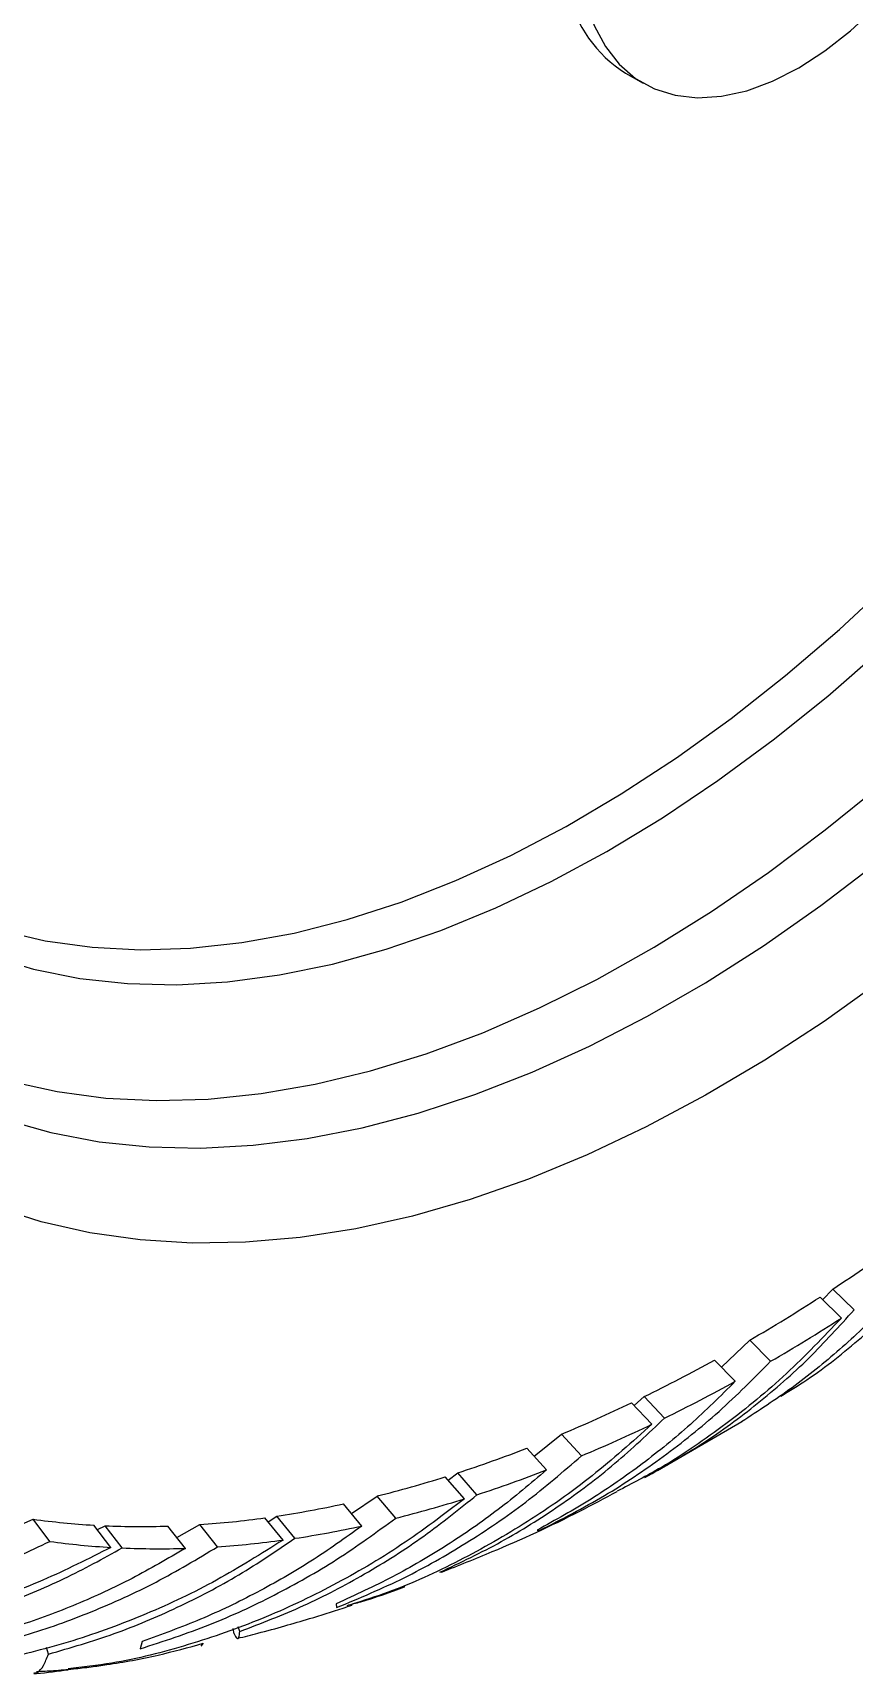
# Model space of a CAD drawing. Header units: millimetres. Extents: x 0 to 597, y 0 to 420.
# Drawn here: x 408.62 to 413.02, y 39.24 to 48.05 of the extents above; entities that cross this region are included whole.
import ezdxf

# ---------------------------------------------------------------- set-up
doc = ezdxf.new("R2010")
doc.units = ezdxf.units.MM

msp = doc.modelspace()

# ---------------------------------------------------------------- linework, layer by layer
at = {"color": 7, "linetype": 'Continuous', "lineweight": 25}
for p, q in [((411.7954, 47.8375), (411.8897, 47.7831)), ((412.8507, 41.2587), (412.9055, 41.3159)), ((413.0203, 41.204), (412.9055, 41.3159)), ((412.9517, 41.1597), (412.8374, 41.2718)), ((412.3086, 40.8971), (412.4604, 41.0415)), ((412.5726, 40.928), (412.4604, 41.0415)), ((412.3829, 40.8207), (412.2719, 40.9349)), ((411.9356, 40.5903), (411.8272, 40.7057)), ((411.8413, 40.6907), (411.8952, 40.7388)), ((412.0041, 40.6235), (411.8952, 40.7388)), ((411.3054, 40.4184), (411.4524, 40.5374)), ((411.5586, 40.421), (411.4524, 40.5374)), ((411.9655, 40.343), (412.4175, 40.6044)), ((411.3711, 40.3453), (411.2659, 40.4622)), ((410.9314, 40.1909), (410.8289, 40.3087)), ((410.8442, 40.2912), (410.8955, 40.33)), ((410.9985, 40.2124), (410.8955, 40.33)), ((410.3257, 40.1121), (410.4635, 40.2056)), ((410.564, 40.0872), (410.4635, 40.2056)), ((408.5137, 40.0357), (408.6196, 40.0813)), ((408.7092, 39.9622), (408.6196, 40.0813)), ((409.9588, 39.9694), (409.8619, 40.0885)), ((409.8786, 40.0679), (409.9258, 40.0977)), ((410.0231, 39.9786), (409.9258, 40.0977)), ((410.3822, 40.0447), (410.2828, 40.1634)), ((409.0366, 39.93), (408.9451, 40.0493)), ((408.9636, 40.0252), (409.005, 40.0462)), ((409.097, 39.9269), (409.005, 40.0462)), ((409.4355, 39.9248), (409.3416, 40.0441)), ((409.389, 39.9839), (409.5131, 40.0526)), ((409.608, 39.9333), (409.5131, 40.0526)), ((411.3219, 40.023), (411.3358, 40.0217)), ((410.8101, 39.7979), (410.7993, 39.7965)), ((410.5509, 39.6992), (410.6116, 39.7218)), ((410.6104, 39.719), (410.6115, 39.7219)), ((410.2442, 39.6278), (410.2461, 39.6067)), ((409.6965, 39.4663), (409.6919, 39.4949)), ((409.7269, 39.4788), (409.7184, 39.5031)), ((408.7013, 39.3574), (408.6913, 39.3934)), ((409.2044, 39.4255), (409.1928, 39.3857)), ((409.5317, 39.4156), (409.5178, 39.4))]:
    msp.add_line(p, q, dxfattribs=at)
at = {"color": 7, "linetype": 'Continuous', "lineweight": 25, "flags": 128}
for points in [[(411.5835, 48.2213), (411.6274, 48.0925), (411.6869, 47.9798), (411.7612, 47.8848), (411.8491, 47.809), (411.9494, 47.7532), (412.0608, 47.7185), (412.1815, 47.7052), (412.31, 47.7135), (412.4444, 47.7434), (412.5827, 47.7943), (412.723, 47.8656), (412.8633, 47.9563), (413.0016, 48.065), (413.1359, 48.1903), (413.2644, 48.3303), (413.3851, 48.483), (413.4965, 48.6463), (413.5968, 48.8179), (413.6848, 48.9953), (413.759, 49.176), (413.8185, 49.3574), (413.8624, 49.5369)], [(408.4409, 43.2407), (408.6834, 43.1842), (408.9351, 43.1491), (409.1953, 43.1357), (409.4631, 43.1439), (409.7376, 43.1737), (410.0179, 43.225), (410.3033, 43.2977), (410.5927, 43.3915), (410.8852, 43.5062), (411.1799, 43.6413), (411.4758, 43.7965), (411.7721, 43.9711), (412.0676, 44.1648), (412.3616, 44.3768), (412.6531, 44.6064), (412.941, 44.853), (413.2246, 45.1158)], [(408.3841, 43.1021), (408.6218, 43.0315), (408.8693, 42.9822), (409.1257, 42.9543), (409.3902, 42.9481), (409.662, 42.9634), (409.9403, 43.0003), (410.2241, 43.0586), (410.5126, 43.1382), (410.8049, 43.2388), (411.1001, 43.36), (411.3971, 43.5015), (411.6952, 43.6629), (411.9933, 43.8437), (412.2905, 44.0431), (412.5859, 44.2608), (412.8785, 44.4959), (413.1674, 44.7477)], [(408.4953, 42.4304), (408.7481, 42.3746), (409.01, 42.3399), (409.2801, 42.3266), (409.5577, 42.3345), (409.842, 42.3637), (410.1321, 42.4141), (410.4273, 42.4856), (410.7266, 42.5779), (411.0293, 42.6908), (411.3344, 42.8239), (411.641, 42.9769), (411.9484, 43.1494), (412.2555, 43.3408), (412.5615, 43.5505), (412.8655, 43.7781), (413.1667, 44.0228)], [(408.4651, 42.2245), (408.7145, 42.1545), (408.9733, 42.1056), (409.241, 42.078), (409.5166, 42.0717), (409.7995, 42.0867), (410.0888, 42.123), (410.3837, 42.1806), (410.6834, 42.2592), (410.987, 42.3586), (411.2937, 42.4785), (411.6026, 42.6187), (411.9128, 42.7786), (412.2235, 42.9579), (412.5337, 43.1561), (412.8426, 43.3725), (413.1493, 43.6066)], [(413.1757, 42.9772), (412.8598, 42.7515), (412.5423, 42.5439), (412.2241, 42.355), (411.9062, 42.1853), (411.5893, 42.0353), (411.2743, 41.9053), (410.962, 41.7957), (410.6534, 41.7068), (410.3491, 41.6388), (410.0502, 41.592), (409.7572, 41.5664), (409.4712, 41.5621), (409.1927, 41.5791), (408.9226, 41.6175), (408.6616, 41.6769), (408.4104, 41.7575)]]:
    msp.add_lwpolyline(points, dxfattribs=at)
at = {"color": 7, "linetype": 'Continuous', "lineweight": 25}
for centre, radius, start, end in [((412.1521, 48.4129), 0.6769, 191.68861, 238.20029), ((406.9112, 50.5053), 10.9716, 303.11652, 305.49074), ((407.3843, 49.774), 10.1006, 300.16908, 302.67482), ((407.4734, 49.7005), 10.1468, 300.16788, 302.67682), ((407.9436, 48.7879), 8.9668, 296.14791, 298.8614), ((408.0346, 48.71), 9.0082, 296.14566, 298.86249), ((408.306, 48.0439), 8.1392, 292.74143, 295.63395), ((408.4091, 47.937), 8.1493, 292.7358, 295.64167), ((408.6865, 47.1054), 7.1264, 288.05798, 291.2203), ((408.7831, 47.009), 7.1486, 288.05331, 291.22424), ((408.9102, 46.4073), 6.3932, 284.06117, 287.46385), ((408.9948, 46.3487), 6.4552, 284.06864, 287.45841), ((409.1823, 44.1329), 4.0905, 262.09257, 266.67467), ((409.1711, 45.0881), 5.0472, 273.88495, 277.8663), ((409.0927, 45.6278), 5.5925, 278.56751, 282.28656), ((409.2012, 44.5062), 4.4643, 267.4822, 271.80279), ((409.1826, 45.5543), 5.6387, 278.57246, 282.28264), ((409.2752, 44.0346), 4.1116, 262.08879, 266.67406), ((409.2941, 44.4108), 4.4882, 267.48237, 271.80507), ((409.2647, 44.9906), 5.069, 273.88329, 277.87074)]:
    msp.add_arc(centre, radius, start, end, dxfattribs=at)
for points, knots in [([(412.6268, 40.7405), (412.674, 40.7695), (412.8267, 40.8633), (413.0644, 41.055), (413.3409, 41.3095), (413.5043, 41.5022), (413.5861, 41.5986)], [0, 0, 0, 0, 0.128521, 0.415212, 0.707615, 1, 1, 1, 1]), ([(413.398, 41.4617), (413.3266, 41.3789), (413.1838, 41.2131), (412.945, 40.9888), (412.691, 40.7818), (412.5079, 40.6627), (412.4164, 40.6032)], [0, 0, 0, 0, 0.249916, 0.49982, 0.749987, 1, 1, 1, 1]), ([(412.9517, 41.1597), (412.8554, 41.0583), (412.6623, 40.855), (412.3372, 40.5895), (412.0335, 40.3779), (411.8297, 40.2725), (411.75, 40.2312)], [0, 0, 0, 0, 0.273961, 0.549533, 0.823632, 1, 1, 1, 1]), ([(411.8976, 40.3045), (412.0029, 40.364), (412.213, 40.4828), (412.5062, 40.6993), (412.7789, 40.937), (412.9409, 41.1163), (413.0203, 41.204)], [0, 0, 0, 0, 0.250637, 0.500169, 0.755313, 1, 1, 1, 1]), ([(411.3358, 40.0217), (411.4526, 40.0815), (411.6816, 40.1986), (412.0012, 40.4148), (412.3009, 40.6537), (412.482, 40.8366), (412.5726, 40.928)], [0, 0, 0, 0, 0.255321, 0.500303, 0.750163, 1, 1, 1, 1]), ([(412.3829, 40.8207), (412.304, 40.7423), (412.1462, 40.5853), (411.8867, 40.3756), (411.6135, 40.1843), (411.419, 40.0767), (411.3219, 40.023)], [0, 0, 0, 0, 0.249912, 0.499815, 0.749982, 1, 1, 1, 1]), ([(410.7993, 39.7965), (410.9102, 39.8492), (411.1315, 39.9542), (411.4446, 40.1519), (411.7389, 40.3721), (411.9169, 40.5409), (412.0041, 40.6235)], [0, 0, 0, 0, 0.250636, 0.50017, 0.75531, 1, 1, 1, 1]), ([(411.9356, 40.5903), (411.8308, 40.4961), (411.6205, 40.3073), (411.2734, 40.0634), (410.9069, 39.8551), (410.5905, 39.7076), (410.3926, 39.6456), (410.3275, 39.6252)], [0, 0, 0, 0, 0.2232467, 0.4478048, 0.6711633, 0.8918232, 1, 1, 1, 1]), ([(411.3711, 40.3453), (411.2858, 40.273), (411.1153, 40.1283), (410.8385, 39.9382), (410.5493, 39.7674), (410.3459, 39.6743), (410.2442, 39.6278)], [0, 0, 0, 0, 0.249919, 0.49982, 0.749988, 1, 1, 1, 1]), ([(410.2461, 39.6067), (410.368, 39.6578), (410.6069, 39.7581), (410.9448, 39.9508), (411.2644, 40.1674), (411.4606, 40.3364), (411.5586, 40.421)], [0, 0, 0, 0, 0.255319, 0.500303, 0.750163, 1, 1, 1, 1]), ([(410.9314, 40.1909), (410.8197, 40.1059), (410.5955, 39.9355), (410.23, 39.7215), (409.8485, 39.5413), (409.4513, 39.4027), (409.103, 39.3123), (408.8849, 39.2875), (408.8064, 39.2785)], [0, 0, 0, 0, 0.180062, 0.361181, 0.541333, 0.71931, 0.898991, 1, 1, 1, 1]), ([(409.7269, 39.4788), (409.8421, 39.523), (410.072, 39.6112), (410.4012, 39.7849), (410.7134, 39.9823), (410.9048, 40.1368), (410.9985, 40.2124)], [0, 0, 0, 0, 0.250636, 0.500166, 0.75531, 1, 1, 1, 1]), ([(410.8102, 39.7977), (410.9006, 39.8336), (411.1494, 39.9323), (411.4625, 40.0757), (411.6836, 40.1945), (411.7504, 40.2304)], [0, 0, 0, 0, 0.284745, 0.78412, 1, 1, 1, 1]), ([(409.1928, 39.3857), (409.3184, 39.4267), (409.5644, 39.5071), (409.9162, 39.6712), (410.2516, 39.8602), (410.4598, 40.0115), (410.564, 40.0872)], [0, 0, 0, 0, 0.255317, 0.500298, 0.75016, 1, 1, 1, 1]), ([(410.3822, 40.0447), (410.2918, 39.9802), (410.111, 39.8511), (409.8206, 39.6853), (409.5193, 39.5394), (409.3093, 39.4635), (409.2044, 39.4255)], [0, 0, 0, 0, 0.24992, 0.499819, 0.749987, 1, 1, 1, 1]), ([(409.0366, 39.93), (408.916, 39.869), (408.6741, 39.7468), (408.2874, 39.6069), (407.8894, 39.5017), (407.4815, 39.4374), (407.0632, 39.4108), (406.7815, 39.4316), (406.6385, 39.4422)], [0, 0, 0, 0, 0.166043, 0.333058, 0.499184, 0.663302, 0.828993, 1, 1, 1, 1]), ([(407.2763, 39.5393), (407.4046, 39.5562), (407.6559, 39.5895), (408.0218, 39.6834), (408.3746, 39.8033), (408.5977, 39.9092), (408.7092, 39.9622)], [0, 0, 0, 0, 0.25532, 0.500299, 0.750158, 1, 1, 1, 1]), ([(409.9588, 39.9694), (409.8417, 39.8956), (409.6069, 39.7475), (409.2282, 39.5681), (408.8359, 39.4234), (408.431, 39.3197), (408.0129, 39.2532), (407.7285, 39.2476), (407.5841, 39.2447)], [0, 0, 0, 0, 0.166043, 0.333058, 0.499185, 0.663303, 0.828993, 1, 1, 1, 1]), ([(407.7423, 39.4348), (407.862, 39.4582), (408.1009, 39.505), (408.4497, 39.6173), (408.7847, 39.7547), (408.9943, 39.8703), (409.097, 39.9269)], [0, 0, 0, 0, 0.250637, 0.500169, 0.75531, 1, 1, 1, 1]), ([(408.1964, 39.3631), (408.3241, 39.3926), (408.5743, 39.4505), (408.9355, 39.5815), (409.282, 39.738), (409.4993, 39.8682), (409.608, 39.9333)], [0, 0, 0, 0, 0.255319, 0.500299, 0.750158, 1, 1, 1, 1]), ([(409.4355, 39.9248), (409.3413, 39.8695), (409.153, 39.759), (408.8531, 39.6217), (408.5436, 39.5046), (408.3296, 39.4482), (408.2226, 39.42)], [0, 0, 0, 0, 0.24992, 0.499821, 0.749987, 1, 1, 1, 1]), ([(408.7013, 39.3574), (408.8194, 39.3918), (409.0552, 39.4605), (409.3964, 39.6055), (409.7222, 39.7751), (409.9242, 39.9118), (410.0231, 39.9786)], [0, 0, 0, 0, 0.250638, 0.50017, 0.755312, 1, 1, 1, 1]), ([(410.3029, 39.6187), (410.3271, 39.625), (410.4316, 39.6521), (410.5328, 39.6899), (410.6104, 39.719)], [0, 0, 0, 0, 0.23169, 1, 1, 1, 1]), ([(409.7166, 39.4427), (409.7525, 39.4515), (409.837, 39.4724), (409.9654, 39.5079), (410.1166, 39.5522), (410.2368, 39.589), (410.3129, 39.6151), (410.329, 39.6206)], [0, 0, 0, 0, 0.172394, 0.406351, 0.624009, 0.920246, 1, 1, 1, 1]), ([(409.6965, 39.4663), (409.7019, 39.4568), (409.7125, 39.4378), (409.7233, 39.443), (409.7257, 39.4669), (409.7269, 39.4788)], [0, 0, 0, 0, 0.339376, 0.672329, 1, 1, 1, 1]), ([(408.6367, 39.2642), (408.6676, 39.2658), (408.7338, 39.2691), (408.8316, 39.2779), (408.9267, 39.2886), (409.0789, 39.3097), (409.281, 39.3466), (409.4514, 39.3935), (409.5317, 39.4156)], [0, 0, 0, 0, 0.101987, 0.218676, 0.323742, 0.417239, 0.725556, 1, 1, 1, 1]), ([(408.6228, 39.2558), (408.6299, 39.2566), (408.6481, 39.2585), (408.6752, 39.2914), (408.6926, 39.3355), (408.7013, 39.3574)], [0, 0, 0, 0, 0.2423989, 0.6242276, 1, 1, 1, 1]), ([(408.6231, 39.2528), (408.628, 39.2531), (408.6912, 39.2577), (408.7515, 39.2661), (408.807, 39.2737)], [0, 0, 0, 0, 0.079024, 1, 1, 1, 1])]:
    msp.add_open_spline(points, degree=3, knots=knots, dxfattribs=at)

doc.saveas('drawing.dxf')
